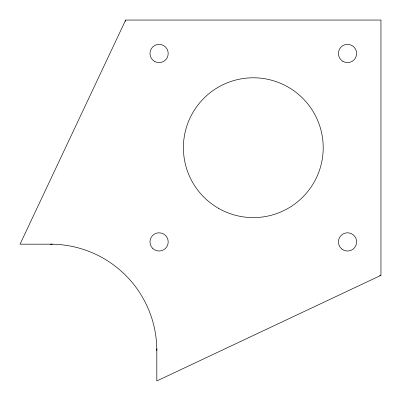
<?xml version="1.0" encoding="UTF-8"?>
<svg xmlns="http://www.w3.org/2000/svg" width="401" height="401" viewBox="0 0 401 401"><rect width="100%" height="100%" fill="white"/><g stroke="black" fill="none" stroke-linecap="round" stroke-linejoin="round"><path stroke-width="0.6" d="M156.816 348.695L156.816 380.95L380.95 275.342L380.95 20.05L125.658 20.05L20.05 244.184L52.305 244.184M379.697 275.342L380.95 275.342M125.658 20.05L125.658 21.303M50.441 244.184A106.37 106.37 0 0 1 156.816 350.559M218.355 208.234A69.899 69.899 0 0 0 323.206 147.698A69.899 69.899 0 0 0 218.355 87.157A69.899 69.899 0 0 0 218.355 208.234M342.96 61.378A9.118 9.118 0 0 0 356.634 53.483A9.118 9.118 0 0 0 342.96 45.584A9.118 9.118 0 0 0 342.96 61.378M341.943 249.121A9.118 9.118 0 0 0 356.554 243.136A9.118 9.118 0 0 0 344.063 233.472A9.118 9.118 0 0 0 341.943 249.121M152.641 248.359A9.118 9.118 0 0 0 167.894 244.269A9.118 9.118 0 0 0 156.731 233.106A9.118 9.118 0 0 0 152.641 248.359M154.53 61.378A9.118 9.118 0 0 0 168.204 53.483A9.118 9.118 0 0 0 154.53 45.584A9.118 9.118 0 0 0 154.53 61.378"/></g></svg>
